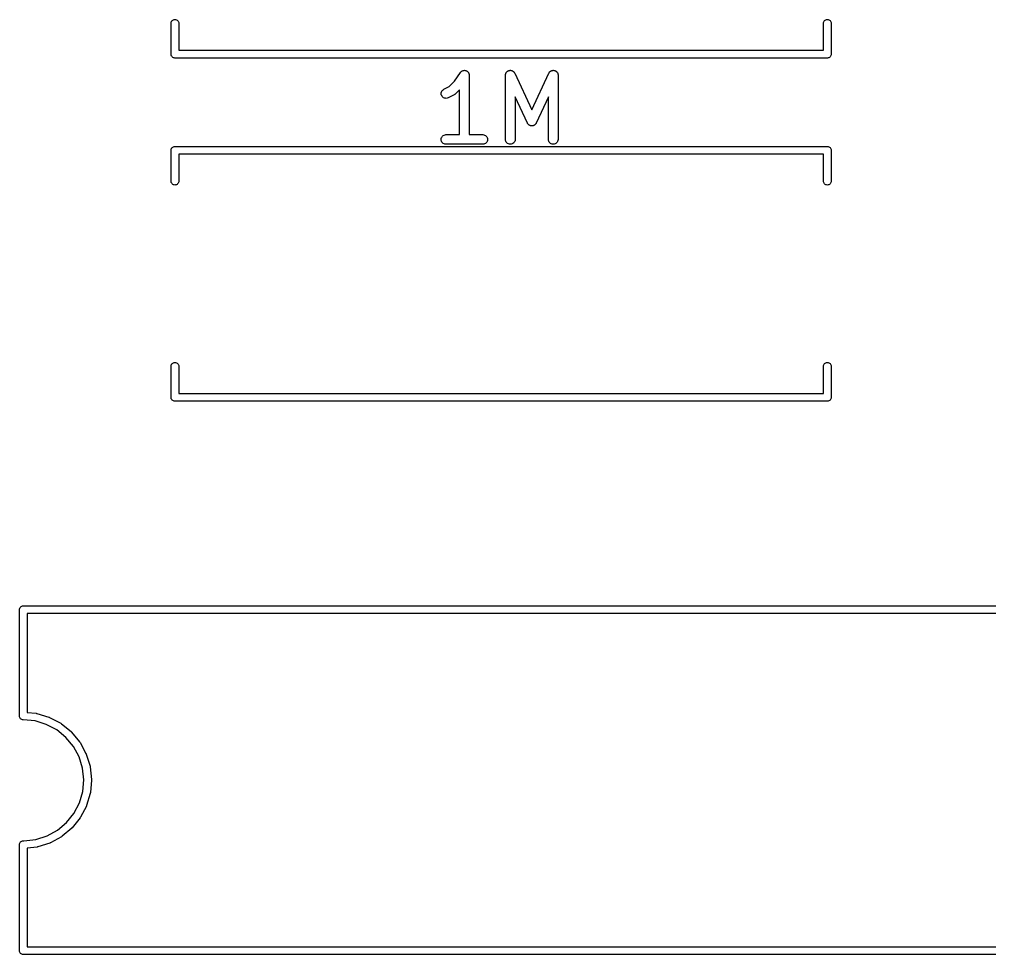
# Model space of a CAD drawing. Extents: x 84.8 to 173.4, y -140 to -47.1.
# Drawn here: x 98.43 to 113.51, y -95.93 to -81.39 of the extents above; entities that cross this region are included whole.
import ezdxf

# ---------------------------------------------------------------- set-up
doc = ezdxf.new("R2010")
doc.units = 0
doc.header["$MEASUREMENT"] = 0
doc.layers.add('BLACK', color=7, linetype='CONTINUOUS')

msp = doc.modelspace()

# ---------------------------------------------------------------- linework, layer by layer
at = {"layer": 'BLACK', "linetype": 'CONTINUOUS'}
for p, q in [((100.798, -81.4165), (100.805, -81.4074)), ((100.805, -81.4074), (100.815, -81.3999)), ((100.815, -81.3999), (100.825, -81.3943)), ((100.825, -81.3943), (100.836, -81.3909)), ((100.836, -81.3909), (100.848, -81.3897)), ((100.848, -81.3897), (100.86, -81.3909)), ((100.86, -81.3909), (100.871, -81.3943)), ((100.871, -81.3943), (100.881, -81.3999)), ((100.881, -81.3999), (100.891, -81.4074)), ((100.891, -81.4074), (100.898, -81.4165)), ((110.938, -81.4165), (110.945, -81.4074)), ((110.945, -81.4074), (110.955, -81.3999)), ((110.955, -81.3999), (110.965, -81.3943)), ((110.965, -81.3943), (110.976, -81.3909)), ((110.976, -81.3909), (110.988, -81.3897)), ((110.988, -81.3897), (111, -81.3909)), ((111, -81.3909), (111.011, -81.3943)), ((111.011, -81.3943), (111.021, -81.3999)), ((111.021, -81.3999), (111.031, -81.4074)), ((111.031, -81.4074), (111.038, -81.4165)), ((100.788, -81.4471), (100.789, -81.4382)), ((100.788, -81.9271), (100.788, -81.4471)), ((100.789, -81.4382), (100.792, -81.4269)), ((100.792, -81.4269), (100.798, -81.4165)), ((100.898, -81.4165), (100.904, -81.4269)), ((100.904, -81.4269), (100.907, -81.4382)), ((100.907, -81.4382), (100.908, -81.4471)), ((100.908, -81.4471), (100.908, -81.87)), ((110.928, -81.4471), (110.929, -81.4382)), ((110.928, -81.87), (110.928, -81.4471)), ((110.929, -81.4382), (110.932, -81.4269)), ((110.932, -81.4269), (110.938, -81.4165)), ((111.038, -81.4165), (111.044, -81.4269)), ((111.044, -81.4269), (111.047, -81.4382)), ((111.047, -81.4382), (111.048, -81.4471)), ((111.048, -81.4471), (111.048, -81.9271)), ((100.788, -81.93), (100.788, -81.9271)), ((100.789, -81.9418), (100.788, -81.93)), ((100.792, -81.9531), (100.789, -81.9418)), ((100.796, -81.9593), (100.792, -81.9531)), ((100.798, -81.9635), (100.796, -81.9593)), ((100.805, -81.9726), (100.798, -81.9635)), ((100.815, -81.9801), (100.805, -81.9726)), ((100.825, -81.9857), (100.815, -81.9801)), ((100.836, -81.9891), (100.825, -81.9857)), ((100.848, -81.9903), (100.836, -81.9891)), ((100.851, -81.99), (100.848, -81.9903)), ((110.985, -81.99), (100.851, -81.99)), ((100.908, -81.87), (110.928, -81.87)), ((110.988, -81.9903), (110.985, -81.99)), ((111, -81.9891), (110.988, -81.9903)), ((111.011, -81.9857), (111, -81.9891)), ((111.021, -81.9801), (111.011, -81.9857)), ((111.031, -81.9726), (111.021, -81.9801)), ((111.038, -81.9635), (111.031, -81.9726)), ((111.044, -81.9531), (111.038, -81.9635)), ((111.047, -81.9418), (111.044, -81.9531)), ((111.048, -81.9329), (111.047, -81.9418)), ((111.048, -81.9271), (111.048, -81.93)), ((111.048, -81.93), (111.048, -81.9329)), ((111.048, -81.9329), (111.048, -81.9329)), ((105.193, -82.3515), (105.284, -82.2148)), ((105.284, -82.2148), (105.285, -82.214)), ((105.285, -82.2139), (105.289, -82.2083)), ((105.285, -82.214), (105.285, -82.2139)), ((105.285, -82.214), (105.285, -82.214)), ((105.285, -82.214), (105.285, -82.214)), ((105.289, -82.2083), (105.294, -82.2028)), ((105.294, -82.2027), (105.3, -82.198)), ((105.294, -82.2028), (105.294, -82.2027)), ((105.294, -82.2028), (105.294, -82.2028)), ((105.3, -82.198), (105.306, -82.1936)), ((105.306, -82.1936), (105.312, -82.19)), ((105.306, -82.1936), (105.306, -82.1936)), ((105.306, -82.1936), (105.306, -82.1936)), ((105.312, -82.19), (105.318, -82.1868)), ((105.318, -82.1868), (105.319, -82.1868)), ((105.319, -82.1868), (105.326, -82.1847)), ((105.319, -82.1868), (105.319, -82.1868)), ((105.326, -82.1847), (105.333, -82.1827)), ((105.333, -82.1827), (105.34, -82.182)), ((105.333, -82.1827), (105.333, -82.1827)), ((105.333, -82.1827), (105.333, -82.1827)), ((105.34, -82.182), (105.347, -82.1814)), ((105.347, -82.1814), (105.347, -82.1814)), ((105.347, -82.1814), (105.355, -82.1822)), ((105.347, -82.1814), (105.347, -82.1814)), ((105.355, -82.1822), (105.362, -82.1829)), ((105.362, -82.1829), (105.362, -82.1829)), ((105.362, -82.1829), (105.362, -82.1829)), ((105.362, -82.1829), (105.369, -82.1852)), ((105.369, -82.1852), (105.376, -82.1872)), ((105.376, -82.1872), (105.376, -82.1873)), ((105.376, -82.1873), (105.376, -82.1873)), ((105.376, -82.1873), (105.382, -82.1908)), ((105.382, -82.1908), (105.389, -82.1942)), ((105.389, -82.1942), (105.389, -82.1942)), ((105.389, -82.1942), (105.389, -82.1943)), ((105.389, -82.1943), (105.394, -82.1989)), ((105.394, -82.1989), (105.4, -82.2035)), ((105.4, -82.2035), (105.4, -82.2036)), ((105.4, -82.2036), (105.4, -82.2036)), ((105.4, -82.2036), (105.405, -82.2096)), ((105.405, -82.2096), (105.409, -82.2149)), ((105.409, -82.2149), (105.409, -82.2149)), ((105.409, -82.2149), (105.409, -82.215)), ((105.409, -82.215), (105.413, -82.2219)), ((105.413, -82.2219), (105.416, -82.2278)), ((105.416, -82.2278), (105.416, -82.2279)), ((105.416, -82.2279), (105.416, -82.2279)), ((105.416, -82.2279), (105.418, -82.2351)), ((105.418, -82.2351), (105.42, -82.2418)), ((105.42, -82.2418), (105.42, -82.2419)), ((105.42, -82.2419), (105.42, -82.2419)), ((105.42, -82.2419), (105.421, -82.2493)), ((105.421, -82.2493), (105.422, -82.2564)), ((105.422, -82.2564), (105.422, -83.1814)), ((105.986, -82.2498), (105.987, -82.2442)), ((105.986, -82.2553), (105.986, -82.2498)), ((105.986, -82.2564), (105.986, -82.2553)), ((105.986, -83.2564), (105.986, -82.2564)), ((105.987, -82.2408), (105.989, -82.2354)), ((105.987, -82.2425), (105.987, -82.2408)), ((105.987, -82.2442), (105.987, -82.2425)), ((105.989, -82.2354), (105.991, -82.23)), ((105.991, -82.2285), (105.992, -82.2268)), ((105.991, -82.23), (105.991, -82.2285)), ((105.992, -82.2268), (105.995, -82.2219)), ((105.995, -82.2219), (105.997, -82.2169)), ((105.997, -82.2169), (105.998, -82.2155)), ((105.998, -82.2155), (105.999, -82.214)), ((105.999, -82.214), (106.003, -82.2097)), ((106.003, -82.2097), (106.006, -82.2052)), ((106.006, -82.2052), (106.007, -82.2041)), ((106.007, -82.2041), (106.008, -82.2028)), ((106.008, -82.2028), (106.013, -82.1993)), ((106.013, -82.1993), (106.017, -82.1956)), ((106.017, -82.1956), (106.018, -82.1947)), ((106.018, -82.1947), (106.02, -82.1936)), ((106.02, -82.1936), (106.025, -82.191)), ((106.025, -82.191), (106.03, -82.1882)), ((106.03, -82.1882), (106.031, -82.1876)), ((106.031, -82.1876), (106.033, -82.1868)), ((106.033, -82.1868), (106.038, -82.1853)), ((106.038, -82.1853), (106.043, -82.1834)), ((106.043, -82.1834), (106.045, -82.1832)), ((106.045, -82.1832), (106.047, -82.1827)), ((106.047, -82.1827), (106.052, -82.1822)), ((106.052, -82.1822), (106.058, -82.1814)), ((106.058, -82.1814), (106.06, -82.1815)), ((106.06, -82.1815), (106.061, -82.1814)), ((106.061, -82.1814), (106.067, -82.182)), ((106.067, -82.182), (106.073, -82.1823)), ((106.073, -82.1823), (106.074, -82.1827)), ((106.074, -82.1827), (106.076, -82.1829)), ((106.076, -82.1829), (106.081, -82.1846)), ((106.081, -82.1846), (106.087, -82.186)), ((106.087, -82.186), (106.088, -82.1867)), ((106.088, -82.1867), (106.09, -82.1872)), ((106.09, -82.1872), (106.095, -82.1899)), ((106.095, -82.1899), (106.1, -82.1924)), ((106.1, -82.1924), (106.101, -82.1934)), ((106.101, -82.1934), (106.103, -82.1942)), ((106.103, -82.1942), (106.107, -82.1978)), ((106.107, -82.1978), (106.112, -82.2012)), ((106.112, -82.2012), (106.113, -82.2024)), ((106.113, -82.2024), (106.114, -82.2035)), ((106.114, -82.2035), (106.118, -82.2079)), ((106.118, -82.2079), (106.121, -82.2121)), ((106.121, -82.2121), (106.122, -82.2135)), ((106.122, -82.2135), (106.123, -82.2149)), ((106.123, -82.2149), (106.126, -82.2198)), ((106.126, -82.2198), (106.129, -82.2247)), ((106.129, -82.2247), (106.394, -82.7933)), ((106.394, -82.7933), (106.66, -82.2247)), ((106.66, -82.2237), (106.663, -82.2189)), ((106.66, -82.2247), (106.66, -82.2237)), ((106.663, -82.2189), (106.666, -82.214)), ((106.666, -82.214), (106.667, -82.2127)), ((106.667, -82.2127), (106.668, -82.2112)), ((106.668, -82.2112), (106.671, -82.2071)), ((106.671, -82.2071), (106.675, -82.2028)), ((106.675, -82.2028), (106.676, -82.2017)), ((106.676, -82.2017), (106.678, -82.2005)), ((106.678, -82.2005), (106.682, -82.1971)), ((106.682, -82.1971), (106.686, -82.1936)), ((106.686, -82.1936), (106.688, -82.1928)), ((106.688, -82.1928), (106.689, -82.1918)), ((106.689, -82.1918), (106.694, -82.1894)), ((106.694, -82.1894), (106.699, -82.1868)), ((106.699, -82.1868), (106.701, -82.1864)), ((106.701, -82.1864), (106.703, -82.1856)), ((106.703, -82.1856), (106.708, -82.1843)), ((106.708, -82.1843), (106.713, -82.1827)), ((106.713, -82.1827), (106.715, -82.1826)), ((106.715, -82.1826), (106.717, -82.1821)), ((106.717, -82.1821), (106.722, -82.1819)), ((106.722, -82.1819), (106.728, -82.1814)), ((106.728, -82.1814), (106.73, -82.1816)), ((106.73, -82.1816), (106.731, -82.1815)), ((106.731, -82.1815), (106.737, -82.1823)), ((106.737, -82.1823), (106.743, -82.1829)), ((106.743, -82.1829), (106.744, -82.1834)), ((106.744, -82.1834), (106.746, -82.1837)), ((106.746, -82.1837), (106.751, -82.1856)), ((106.751, -82.1856), (106.757, -82.1872)), ((106.757, -82.1872), (106.758, -82.1881)), ((106.758, -82.1881), (106.76, -82.1886)), ((106.76, -82.1886), (106.765, -82.1915)), ((106.765, -82.1915), (106.769, -82.1942)), ((106.769, -82.1942), (106.771, -82.1953)), ((106.771, -82.1953), (106.772, -82.1962)), ((106.772, -82.1962), (106.776, -82.2)), ((106.776, -82.2), (106.781, -82.2035)), ((106.781, -82.2035), (106.782, -82.2049)), ((106.782, -82.2049), (106.783, -82.206)), ((106.783, -82.206), (106.786, -82.2105)), ((106.786, -82.2105), (106.79, -82.2149)), ((106.79, -82.2149), (106.791, -82.2164)), ((106.791, -82.2164), (106.792, -82.2178)), ((106.792, -82.2178), (106.794, -82.2229)), ((106.794, -82.2229), (106.797, -82.2278)), ((106.797, -82.2278), (106.797, -82.2294)), ((106.797, -82.2294), (106.798, -82.231)), ((106.798, -82.231), (106.799, -82.2364)), ((106.799, -82.2364), (106.801, -82.2418)), ((106.801, -82.2418), (106.801, -82.2435)), ((106.801, -82.2435), (106.802, -82.2452)), ((106.802, -82.2452), (106.802, -82.2508)), ((106.802, -82.2508), (106.803, -82.2564)), ((106.803, -82.2564), (106.803, -83.2564)), ((105.027, -82.475), (105.112, -82.4328)), ((105.112, -82.4328), (105.193, -82.3515)), ((104.986, -82.5324), (104.99, -82.5181)), ((104.986, -82.547), (104.986, -82.5324)), ((104.988, -82.5615), (104.986, -82.547)), ((104.994, -82.5752), (104.988, -82.5615)), ((104.99, -82.5181), (104.996, -82.5048)), ((105.001, -82.5876), (104.994, -82.5752)), ((104.996, -82.5048), (105.004, -82.4929)), ((105.011, -82.5983), (105.001, -82.5876)), ((105.004, -82.4929), (105.015, -82.4828)), ((105.023, -82.6069), (105.011, -82.5983)), ((105.015, -82.4828), (105.027, -82.475)), ((105.036, -82.613), (105.023, -82.6069)), ((105.051, -82.6164), (105.036, -82.613)), ((105.065, -82.617), (105.051, -82.6164)), ((105.08, -82.6147), (105.065, -82.617)), ((105.093, -82.6096), (105.08, -82.6147)), ((105.094, -82.6092), (105.093, -82.6096)), ((105.19, -82.5616), (105.094, -82.6092)), ((105.193, -82.5593), (105.19, -82.5616)), ((105.197, -82.5574), (105.193, -82.5593)), ((105.199, -82.5554), (105.197, -82.5574)), ((105.202, -82.5538), (105.199, -82.5554)), ((105.205, -82.5509), (105.202, -82.5538)), ((105.208, -82.5482), (105.205, -82.5509)), ((105.209, -82.5475), (105.208, -82.5482)), ((105.272, -82.4851), (105.209, -82.5475)), ((105.272, -83.1814), (105.272, -82.4851)), ((106.326, -83.0024), (106.136, -82.5944)), ((106.136, -82.5944), (106.136, -83.2564)), ((106.653, -82.5944), (106.462, -83.0024)), ((106.653, -83.2564), (106.653, -82.5944)), ((106.328, -83.0057), (106.326, -83.0024)), ((106.33, -83.0093), (106.328, -83.0057)), ((106.332, -83.012), (106.33, -83.0093)), ((106.334, -83.015), (106.332, -83.012)), ((106.336, -83.0179), (106.334, -83.015)), ((106.339, -83.021), (106.336, -83.0179)), ((106.341, -83.0233), (106.339, -83.021)), ((106.343, -83.0259), (106.341, -83.0233)), ((106.347, -83.0282), (106.343, -83.0259)), ((106.349, -83.0309), (106.347, -83.0282)), ((106.352, -83.0326), (106.349, -83.0309)), ((106.355, -83.0347), (106.352, -83.0326)), ((106.359, -83.0364), (106.355, -83.0347)), ((106.362, -83.0384), (106.359, -83.0364)), ((106.365, -83.0396), (106.362, -83.0384)), ((106.368, -83.0411), (106.365, -83.0396)), ((106.372, -83.042), (106.368, -83.0411)), ((106.376, -83.0434), (106.372, -83.042)), ((106.379, -83.0439), (106.376, -83.0434)), ((106.382, -83.0447), (106.379, -83.0439)), ((106.386, -83.045), (106.382, -83.0447)), ((106.39, -83.0456), (106.386, -83.045)), ((106.394, -83.0454), (106.39, -83.0456)), ((106.397, -83.0456), (106.394, -83.0454)), ((106.401, -83.0451), (106.397, -83.0456)), ((106.405, -83.0449), (106.401, -83.0451)), ((106.408, -83.0441), (106.405, -83.0449)), ((106.412, -83.0436), (106.408, -83.0441)), ((106.415, -83.0423), (106.412, -83.0436)), ((106.419, -83.0414), (106.415, -83.0423)), ((106.422, -83.04), (106.419, -83.0414)), ((106.425, -83.0388), (106.422, -83.04)), ((106.429, -83.0369), (106.425, -83.0388)), ((106.432, -83.0352), (106.429, -83.0369)), ((106.435, -83.0332), (106.432, -83.0352)), ((106.438, -83.0315), (106.435, -83.0332)), ((106.441, -83.0289), (106.438, -83.0315)), ((106.444, -83.0266), (106.441, -83.0289)), ((106.446, -83.0241), (106.444, -83.0266)), ((106.449, -83.0218), (106.446, -83.0241)), ((106.451, -83.0187), (106.449, -83.0218)), ((106.454, -83.0158), (106.451, -83.0187)), ((106.456, -83.0129), (106.454, -83.0158)), ((106.458, -83.0102), (106.456, -83.0129)), ((106.46, -83.0067), (106.458, -83.0102)), ((106.462, -83.0033), (106.46, -83.0067)), ((106.462, -83.0024), (106.462, -83.0033)), ((104.992, -83.2273), (104.999, -83.2144)), ((104.999, -83.2144), (105.008, -83.2032)), ((105.008, -83.2032), (105.019, -83.1939)), ((105.019, -83.1939), (105.032, -83.187)), ((105.032, -83.187), (105.046, -83.1828)), ((105.046, -83.1828), (105.061, -83.1814)), ((105.061, -83.1814), (105.272, -83.1814)), ((105.422, -83.1814), (105.632, -83.1814)), ((105.632, -83.1814), (105.633, -83.1814)), ((105.633, -83.1814), (105.648, -83.183)), ((105.648, -83.183), (105.662, -83.1874)), ((105.662, -83.1874), (105.675, -83.1945)), ((105.675, -83.1945), (105.686, -83.2039)), ((105.686, -83.2039), (105.695, -83.2153)), ((105.695, -83.2153), (105.702, -83.2283)), ((100.805, -83.3814), (100.815, -83.3739)), ((100.815, -83.3739), (100.825, -83.3683)), ((100.825, -83.3683), (100.836, -83.3649)), ((100.836, -83.3649), (100.845, -83.364)), ((100.845, -83.364), (100.848, -83.3637)), ((100.845, -83.364), (100.845, -83.364)), ((100.848, -83.3637), (100.851, -83.364)), ((100.851, -83.364), (110.985, -83.364)), ((104.986, -83.2559), (104.987, -83.2413)), ((104.987, -83.2704), (104.986, -83.2559)), ((104.987, -83.2413), (104.992, -83.2273)), ((104.991, -83.2845), (104.987, -83.2704)), ((104.998, -83.2974), (104.991, -83.2845)), ((105.007, -83.3089), (104.998, -83.2974)), ((105.018, -83.3183), (105.007, -83.3089)), ((105.031, -83.3253), (105.018, -83.3183)), ((105.045, -83.3297), (105.031, -83.3253)), ((105.06, -83.3314), (105.045, -83.3297)), ((105.061, -83.3314), (105.06, -83.3314)), ((105.632, -83.3314), (105.061, -83.3314)), ((105.647, -83.33), (105.632, -83.3314)), ((105.661, -83.3257), (105.647, -83.33)), ((105.674, -83.3188), (105.661, -83.3257)), ((105.685, -83.3096), (105.674, -83.3188)), ((105.694, -83.2983), (105.685, -83.3096)), ((105.701, -83.2854), (105.694, -83.2983)), ((105.706, -83.2715), (105.701, -83.2854)), ((105.702, -83.2283), (105.706, -83.2423)), ((105.706, -83.2423), (105.707, -83.2569)), ((105.707, -83.2569), (105.706, -83.2715)), ((105.987, -83.2709), (105.986, -83.2564)), ((105.992, -83.285), (105.987, -83.2709)), ((105.998, -83.2979), (105.992, -83.285)), ((106.008, -83.3092), (105.998, -83.2979)), ((106.019, -83.3186), (106.008, -83.3092)), ((106.032, -83.3255), (106.019, -83.3186)), ((106.046, -83.3298), (106.032, -83.3255)), ((106.06, -83.3314), (106.046, -83.3298)), ((106.075, -83.3301), (106.06, -83.3314)), ((106.089, -83.3259), (106.075, -83.3301)), ((106.102, -83.3191), (106.089, -83.3259)), ((106.113, -83.31), (106.102, -83.3191)), ((106.123, -83.2988), (106.113, -83.31)), ((106.13, -83.2859), (106.123, -83.2988)), ((106.134, -83.272), (106.13, -83.2859)), ((106.136, -83.2574), (106.134, -83.272)), ((106.136, -83.2564), (106.136, -83.2574)), ((106.654, -83.2709), (106.653, -83.2564)), ((106.658, -83.285), (106.654, -83.2709)), ((106.665, -83.2979), (106.658, -83.285)), ((106.674, -83.3092), (106.665, -83.2979)), ((106.686, -83.3186), (106.674, -83.3092)), ((106.698, -83.3255), (106.686, -83.3186)), ((106.712, -83.3298), (106.698, -83.3255)), ((106.727, -83.3314), (106.712, -83.3298)), ((106.742, -83.3301), (106.727, -83.3314)), ((106.756, -83.3259), (106.742, -83.3301)), ((106.769, -83.3191), (106.756, -83.3259)), ((106.78, -83.31), (106.769, -83.3191)), ((106.789, -83.2988), (106.78, -83.31)), ((106.796, -83.2859), (106.789, -83.2988)), ((106.801, -83.272), (106.796, -83.2859)), ((106.803, -83.2574), (106.801, -83.272)), ((106.803, -83.2564), (106.803, -83.2574)), ((110.985, -83.364), (110.988, -83.3637)), ((110.988, -83.3637), (110.991, -83.364)), ((110.991, -83.364), (110.991, -83.364)), ((110.991, -83.364), (111, -83.3649)), ((111, -83.3649), (111.011, -83.3683)), ((111.011, -83.3683), (111.021, -83.3739)), ((111.021, -83.3739), (111.031, -83.3814)), ((100.788, -83.424), (100.789, -83.4122)), ((100.788, -83.427), (100.788, -83.424)), ((100.788, -83.9069), (100.788, -83.427)), ((100.789, -83.4122), (100.792, -83.4009)), ((100.792, -83.4009), (100.798, -83.3905)), ((100.798, -83.3905), (100.805, -83.3814)), ((110.928, -83.484), (100.908, -83.484)), ((100.908, -83.484), (100.908, -83.9069)), ((110.928, -83.9069), (110.928, -83.484)), ((111.031, -83.3814), (111.038, -83.3905)), ((111.038, -83.3905), (111.044, -83.4009)), ((111.044, -83.4009), (111.047, -83.4122)), ((111.047, -83.4122), (111.048, -83.424)), ((111.048, -83.424), (111.048, -83.4269)), ((111.048, -83.4269), (111.048, -83.9069)), ((100.789, -83.9158), (100.788, -83.9069)), ((100.792, -83.9271), (100.789, -83.9158)), ((100.798, -83.9375), (100.792, -83.9271)), ((100.805, -83.9466), (100.798, -83.9375)), ((100.815, -83.9541), (100.805, -83.9466)), ((100.825, -83.9597), (100.815, -83.9541)), ((100.836, -83.9631), (100.825, -83.9597)), ((100.848, -83.9643), (100.836, -83.9631)), ((100.86, -83.9631), (100.848, -83.9643)), ((100.871, -83.9597), (100.86, -83.9631)), ((100.881, -83.9541), (100.871, -83.9597)), ((100.891, -83.9466), (100.881, -83.9541)), ((100.898, -83.9375), (100.891, -83.9466)), ((100.904, -83.9271), (100.898, -83.9375)), ((100.907, -83.9158), (100.904, -83.9271)), ((100.908, -83.9069), (100.907, -83.9158)), ((110.929, -83.9158), (110.928, -83.9069)), ((110.932, -83.9271), (110.929, -83.9158)), ((110.938, -83.9375), (110.932, -83.9271)), ((110.945, -83.9466), (110.938, -83.9375)), ((110.955, -83.9541), (110.945, -83.9466)), ((110.965, -83.9597), (110.955, -83.9541)), ((110.976, -83.9631), (110.965, -83.9597)), ((110.988, -83.9643), (110.976, -83.9631)), ((111, -83.9631), (110.988, -83.9643)), ((111.011, -83.9597), (111, -83.9631)), ((111.021, -83.9541), (111.011, -83.9597)), ((111.031, -83.9466), (111.021, -83.9541)), ((111.038, -83.9375), (111.031, -83.9466)), ((111.044, -83.9271), (111.038, -83.9375)), ((111.047, -83.9158), (111.044, -83.9271)), ((111.048, -83.9069), (111.047, -83.9158)), ((100.788, -86.7811), (100.789, -86.7722)), ((100.788, -87.261), (100.788, -86.7811)), ((100.789, -86.7722), (100.792, -86.7609)), ((100.792, -86.7609), (100.798, -86.7505)), ((100.798, -86.7505), (100.805, -86.7414)), ((100.805, -86.7414), (100.815, -86.7339)), ((100.815, -86.7339), (100.825, -86.7283)), ((100.825, -86.7283), (100.836, -86.7249)), ((100.836, -86.7249), (100.848, -86.7237)), ((100.848, -86.7237), (100.86, -86.7249)), ((100.86, -86.7249), (100.871, -86.7283)), ((100.871, -86.7283), (100.881, -86.7339)), ((100.881, -86.7339), (100.891, -86.7414)), ((100.891, -86.7414), (100.898, -86.7505)), ((100.898, -86.7505), (100.904, -86.7609)), ((100.904, -86.7609), (100.907, -86.7722)), ((100.907, -86.7722), (100.908, -86.7811)), ((100.908, -86.7811), (100.908, -87.204)), ((110.928, -86.7811), (110.929, -86.7722)), ((110.928, -87.204), (110.928, -86.7811)), ((110.929, -86.7722), (110.932, -86.7609)), ((110.932, -86.7609), (110.938, -86.7505)), ((110.938, -86.7505), (110.945, -86.7414)), ((110.945, -86.7414), (110.955, -86.7339)), ((110.955, -86.7339), (110.965, -86.7283)), ((110.965, -86.7283), (110.976, -86.7249)), ((110.976, -86.7249), (110.988, -86.7237)), ((110.988, -86.7237), (111, -86.7249)), ((111, -86.7249), (111.011, -86.7283)), ((111.011, -86.7283), (111.021, -86.7339)), ((111.021, -86.7339), (111.031, -86.7414)), ((111.031, -86.7414), (111.038, -86.7505)), ((111.038, -86.7505), (111.044, -86.7609)), ((111.044, -86.7609), (111.047, -86.7722)), ((111.047, -86.7722), (111.048, -86.7811)), ((111.048, -86.7811), (111.048, -87.2611)), ((100.788, -87.264), (100.788, -87.261)), ((100.789, -87.2758), (100.788, -87.264)), ((100.792, -87.2871), (100.789, -87.2758)), ((100.798, -87.2975), (100.792, -87.2871)), ((100.908, -87.204), (110.928, -87.204)), ((111.044, -87.2871), (111.038, -87.2975)), ((111.047, -87.2758), (111.044, -87.2871)), ((111.048, -87.2677), (111.047, -87.2758)), ((111.048, -87.2611), (111.048, -87.264)), ((111.048, -87.264), (111.048, -87.2669)), ((111.048, -87.2669), (111.048, -87.2669)), ((111.048, -87.2669), (111.048, -87.2677)), ((100.805, -87.3066), (100.798, -87.2975)), ((100.815, -87.3141), (100.805, -87.3066)), ((100.825, -87.3197), (100.815, -87.3141)), ((100.836, -87.3231), (100.825, -87.3197)), ((100.845, -87.324), (100.836, -87.3231)), ((100.848, -87.3243), (100.845, -87.324)), ((100.845, -87.324), (100.845, -87.324)), ((100.851, -87.324), (100.848, -87.3243)), ((110.985, -87.324), (100.851, -87.324)), ((110.988, -87.3243), (110.985, -87.324)), ((110.991, -87.324), (110.988, -87.3243)), ((111, -87.3231), (110.991, -87.324)), ((110.991, -87.324), (110.991, -87.324)), ((111.011, -87.3197), (111, -87.3231)), ((111.021, -87.3141), (111.011, -87.3197)), ((111.031, -87.3066), (111.021, -87.3141)), ((111.038, -87.2975), (111.031, -87.3066)), ((98.4317, -90.568), (98.4329, -90.5562)), ((98.432, -90.5709), (98.4317, -90.568)), ((98.432, -92.2209), (98.432, -90.5709)), ((98.4329, -90.5562), (98.4363, -90.5449)), ((98.4363, -90.5449), (98.4419, -90.5345)), ((98.4419, -90.5345), (98.4494, -90.5254)), ((98.4494, -90.5254), (98.4585, -90.5179)), ((98.4585, -90.5179), (98.4689, -90.5123)), ((98.4689, -90.5123), (98.4802, -90.5089)), ((98.4802, -90.5089), (98.4891, -90.508)), ((98.4891, -90.508), (98.492, -90.5077)), ((98.492, -90.5077), (98.4949, -90.508)), ((98.4949, -90.508), (134.169, -90.508)), ((98.552, -90.628), (98.552, -92.1636)), ((134.112, -90.628), (98.552, -90.628)), ((98.4329, -92.2298), (98.432, -92.2209)), ((98.4363, -92.2411), (98.4329, -92.2298)), ((98.4419, -92.2515), (98.4363, -92.2411)), ((98.4494, -92.2606), (98.4419, -92.2515)), ((98.4585, -92.2681), (98.4494, -92.2606)), ((98.4689, -92.2737), (98.4585, -92.2681)), ((98.552, -92.1636), (98.6921, -92.1773)), ((98.6921, -92.1773), (98.6929, -92.1774)), ((98.6929, -92.1774), (98.6983, -92.1786)), ((98.6983, -92.1786), (98.7036, -92.1796)), ((98.7036, -92.1796), (98.8904, -92.236)), ((98.8904, -92.236), (98.8912, -92.2363)), ((98.8912, -92.2363), (98.8962, -92.2384)), ((98.8962, -92.2384), (98.9012, -92.2405)), ((98.9012, -92.2405), (99.0736, -92.3321)), ((98.4802, -92.2771), (98.4689, -92.2737)), ((98.4861, -92.2777), (98.4802, -92.2771)), ((98.4873, -92.2778), (98.4861, -92.2777)), ((98.4861, -92.2777), (98.4861, -92.2777)), ((98.492, -92.2783), (98.4873, -92.2778)), ((98.6745, -92.2962), (98.492, -92.2783)), ((98.492, -92.2783), (98.492, -92.2783)), ((98.8501, -92.3492), (98.6745, -92.2962)), ((99.012, -92.4353), (98.8501, -92.3492)), ((99.0736, -92.3321), (99.0743, -92.3325)), ((99.0743, -92.3325), (99.0788, -92.3356)), ((99.0788, -92.3356), (99.0833, -92.3386)), ((99.0833, -92.3386), (99.2346, -92.4619)), ((99.1542, -92.5512), (99.012, -92.4353)), ((99.2711, -92.6925), (99.1542, -92.5512)), ((99.2346, -92.4619), (99.2352, -92.4625)), ((99.2352, -92.4625), (99.239, -92.4664)), ((99.239, -92.4664), (99.2429, -92.4702)), ((99.2429, -92.4702), (99.3673, -92.6206)), ((99.3583, -92.8538), (99.2711, -92.6925)), ((99.3673, -92.6206), (99.3678, -92.6212)), ((99.3678, -92.6212), (99.3708, -92.6258)), ((99.3708, -92.6258), (99.3738, -92.6303)), ((99.3738, -92.6303), (99.4666, -92.8019)), ((99.4125, -93.029), (99.3583, -92.8538)), ((99.4666, -92.8019), (99.467, -92.8027)), ((99.467, -92.8027), (99.4691, -92.8077)), ((99.4691, -92.8077), (99.4712, -92.8127)), ((99.4712, -92.8127), (99.5289, -92.9992)), ((99.5289, -92.9992), (99.5291, -93)), ((99.5291, -93), (99.5302, -93.0054)), ((99.5302, -93.0054), (99.5312, -93.0106)), ((99.5312, -93.0106), (99.5516, -93.2047)), ((99.4317, -93.2114), (99.4125, -93.029)), ((99.4151, -93.3941), (99.4317, -93.2114)), ((99.5517, -93.2165), (99.534, -93.4108)), ((99.5516, -93.2047), (99.5517, -93.2056)), ((99.5517, -93.2056), (99.5517, -93.211)), ((99.5517, -93.211), (99.5517, -93.2165)), ((99.3633, -93.57), (99.4151, -93.3941)), ((99.5318, -93.4223), (99.4767, -93.6095)), ((99.5329, -93.417), (99.5318, -93.4223)), ((99.534, -93.4117), (99.5329, -93.417)), ((99.534, -93.4108), (99.534, -93.4117)), ((99.2783, -93.7325), (99.3633, -93.57)), ((99.4724, -93.6204), (99.3819, -93.7934)), ((99.4744, -93.6154), (99.4724, -93.6204)), ((99.4765, -93.6103), (99.4744, -93.6154)), ((99.4767, -93.6095), (99.4765, -93.6103)), ((99.1634, -93.8755), (99.2783, -93.7325)), ((99.0229, -93.9934), (99.1634, -93.8755)), ((99.3755, -93.8032), (99.2532, -93.9553)), ((99.3785, -93.7986), (99.3755, -93.8032)), ((99.3815, -93.7941), (99.3785, -93.7986)), ((99.3819, -93.7934), (99.3815, -93.7941)), ((98.8622, -94.0817), (99.0229, -93.9934)), ((99.245, -93.9636), (99.0955, -94.0891)), ((99.2488, -93.9598), (99.245, -93.9636)), ((99.2527, -93.9559), (99.2488, -93.9598)), ((99.2532, -93.9553), (99.2527, -93.9559)), ((98.432, -94.2151), (98.4329, -94.2062)), ((98.432, -95.865), (98.432, -94.2151)), ((98.4329, -94.2062), (98.4363, -94.1949)), ((98.4363, -94.1949), (98.4419, -94.1845)), ((98.4419, -94.1845), (98.4494, -94.1754)), ((98.4494, -94.1754), (98.4585, -94.1679)), ((98.4585, -94.1679), (98.4689, -94.1623)), ((98.4689, -94.1623), (98.4802, -94.1589)), ((98.4802, -94.1589), (98.492, -94.1577)), ((98.492, -94.1577), (98.4947, -94.158)), ((98.4947, -94.158), (98.5024, -94.1579)), ((98.5024, -94.1579), (98.6874, -94.1372)), ((98.6874, -94.1372), (98.8622, -94.0817)), ((98.9041, -94.1943), (98.7181, -94.2533)), ((98.9091, -94.1922), (98.9041, -94.1943)), ((98.9141, -94.1901), (98.9091, -94.1922)), ((98.9148, -94.1897), (98.9141, -94.1901)), ((99.0859, -94.0957), (98.9148, -94.1897)), ((99.0903, -94.0926), (99.0859, -94.0957)), ((99.0949, -94.0896), (99.0903, -94.0926)), ((99.0955, -94.0891), (99.0949, -94.0896)), ((98.7066, -94.2558), (98.552, -94.2731)), ((98.552, -94.2731), (98.552, -95.808)), ((98.7119, -94.2546), (98.7066, -94.2558)), ((98.7173, -94.2536), (98.7119, -94.2546)), ((98.7181, -94.2533), (98.7173, -94.2536)), ((98.4317, -95.868), (98.432, -95.865)), ((98.4329, -95.8798), (98.4317, -95.868)), ((98.4363, -95.8911), (98.4329, -95.8798)), ((98.552, -95.808), (134.112, -95.808)), ((98.4419, -95.9015), (98.4363, -95.8911)), ((98.4494, -95.9106), (98.4419, -95.9015)), ((98.4585, -95.9181), (98.4494, -95.9106)), ((98.4689, -95.9237), (98.4585, -95.9181)), ((98.4802, -95.9271), (98.4689, -95.9237)), ((98.4891, -95.928), (98.4802, -95.9271)), ((98.492, -95.9283), (98.4891, -95.928)), ((98.4891, -95.928), (98.4891, -95.928)), ((98.4949, -95.928), (98.492, -95.9283)), ((134.169, -95.928), (98.4949, -95.928))]:
    msp.add_line(p, q, dxfattribs=at)

doc.saveas('drawing.dxf')
